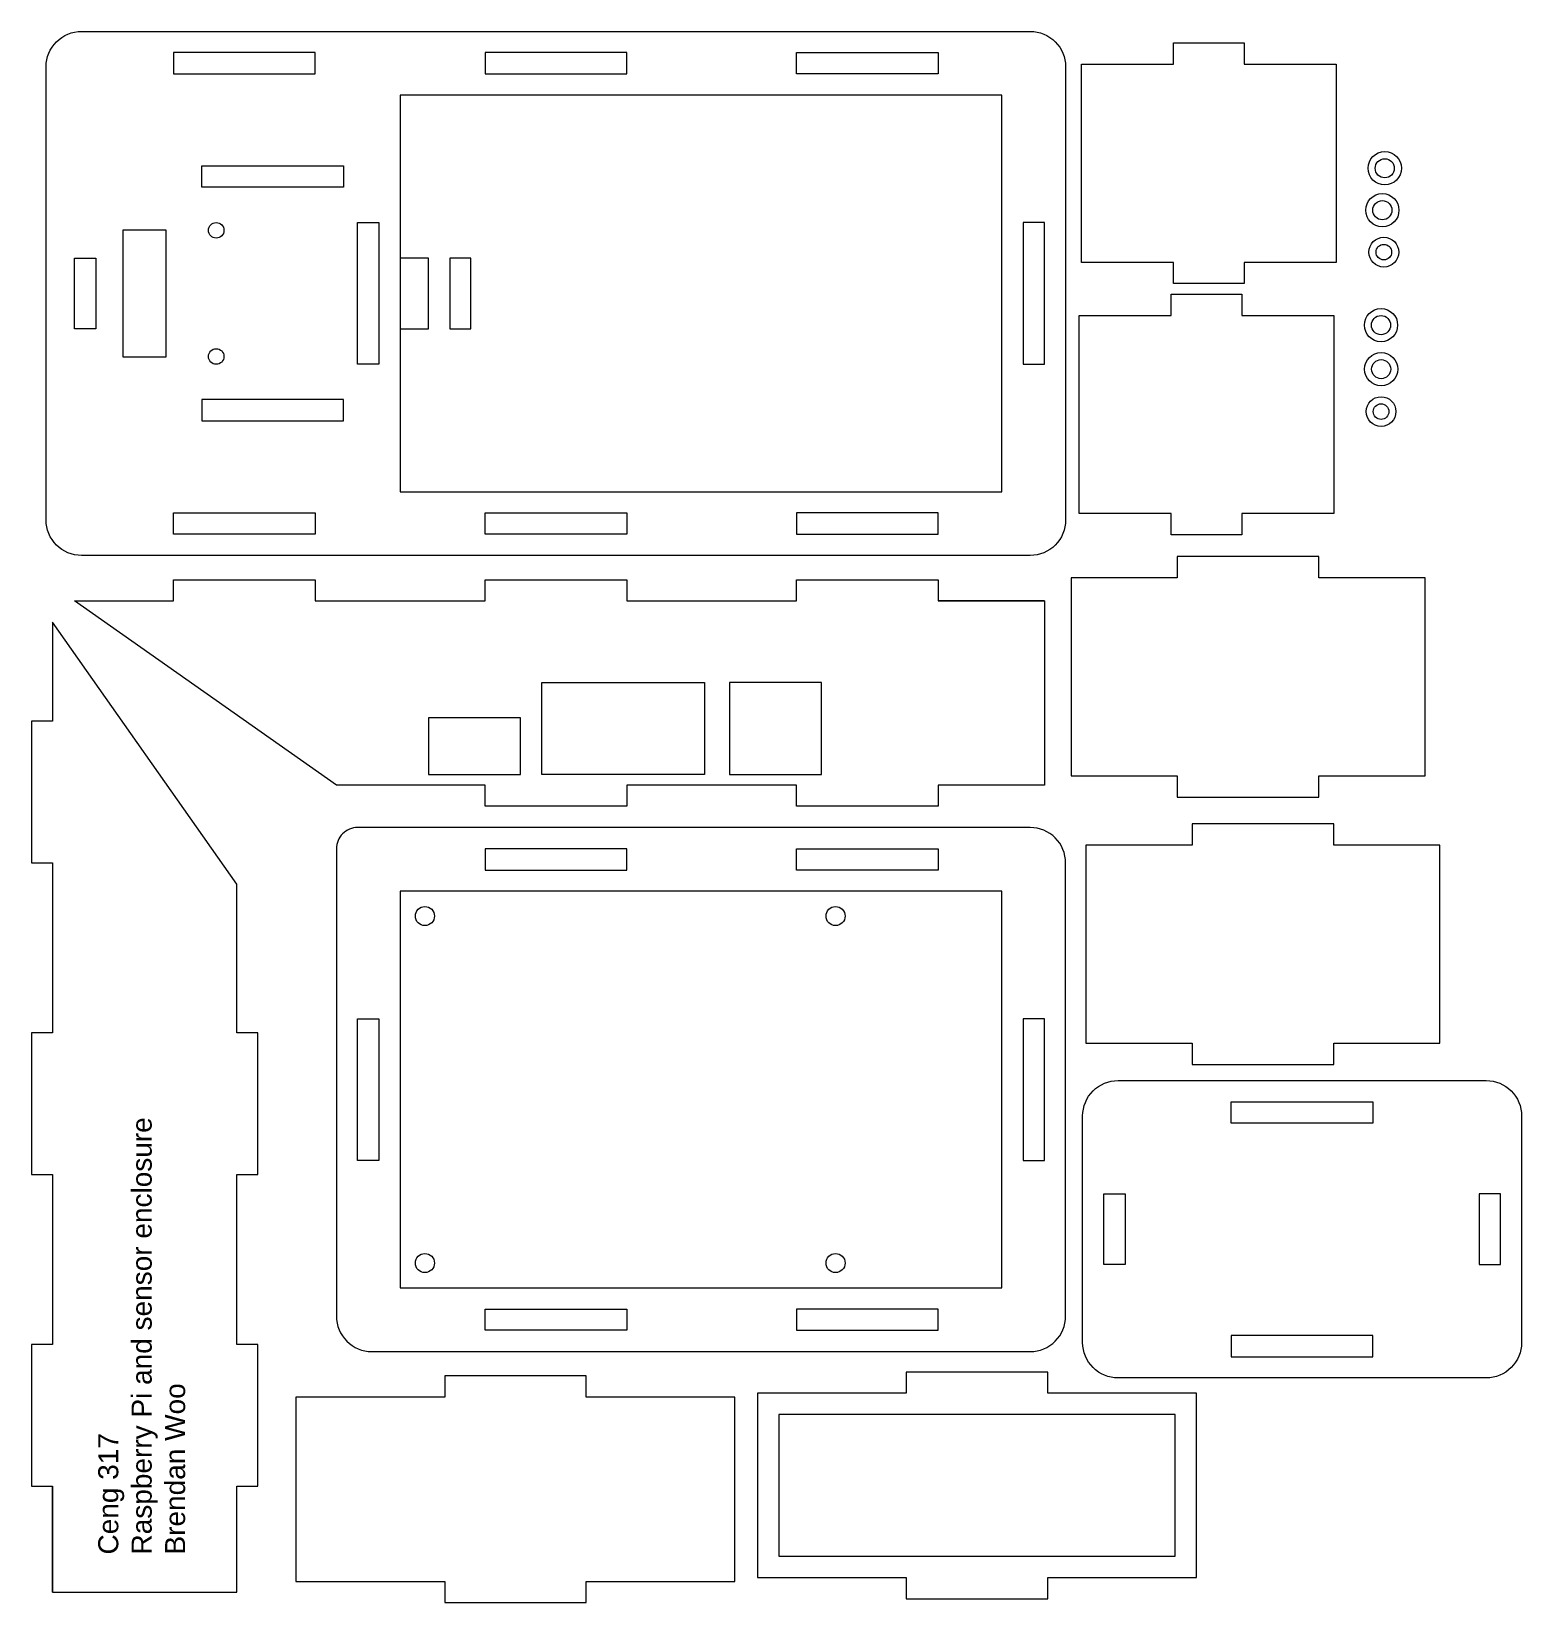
# Model space of a CAD drawing. Header units: millimetres. Extents: x -52 to 158, y -44 to 177.
import ezdxf

# ---------------------------------------------------------------- set-up
doc = ezdxf.new("R2010")
doc.units = ezdxf.units.MM
doc.styles.get("Standard").update_dxf_attribs({"font": 'arial.ttf'})

msp = doc.modelspace()

# ---------------------------------------------------------------- linework, layer by layer
at = {"color": 3, "lineweight": 0}
for points in [[(89, 103.43), (-45, 103.43, -0.414214), (-50, 108.43), (-50, 172.43, -0.414214), (-45, 177.43), (89, 177.43, -0.414214), (94, 172.43), (94, 108.43, -0.414214)], [(-4, -9), (89, -9, 0.414214), (94, -4), (94, 60, 0.414214), (89, 65), (-6, 65, 0.414214), (-9, 62), (-9, -4, 0.414214)], [(153.4, -12.73), (101.4, -12.73, -0.414214), (96.4, -7.73), (96.4, 13.27), (96.4, 24.27, -0.414214), (101.4, 29.27), (153.4, 29.27, -0.414214), (158.4, 24.27), (158.4, -7.73, -0.414214)]]:
    msp.add_lwpolyline(points, format="xyb", close=True, dxfattribs=at)
at = {"color": 1, "lineweight": 0}
for points in [[(109.23, 172.81), (109.23, 175.81), (119.23, 175.81), (119.23, 172.81), (132.23, 172.81), (132.23, 144.81), (119.23, 144.81), (119.23, 141.81), (109.23, 141.81), (109.23, 144.81), (96.23, 144.81), (96.23, 172.81), (109.23, 172.81)], [(0, 145.43), (0, 135.43), (4, 135.43), (4, 145.43), (0, 145.43)], [(108.89, 137.33), (108.89, 140.33), (118.89, 140.33), (118.89, 137.33), (131.89, 137.33), (131.89, 109.33), (118.89, 109.33), (118.89, 106.33), (108.89, 106.33), (108.89, 109.33), (95.89, 109.33), (95.89, 137.33), (108.89, 137.33)], [(109.77, 72.28), (109.77, 69.28), (129.77, 69.28), (129.77, 72.28), (144.77, 72.28), (144.77, 100.28), (129.77, 100.28), (129.77, 103.28), (109.77, 103.28), (109.77, 100.28), (94.77, 100.28), (94.77, 72.28), (109.77, 72.28)], [(111.86, 34.53), (111.86, 31.53), (131.86, 31.53), (131.86, 34.53), (146.86, 34.53), (146.86, 62.53), (131.86, 62.53), (131.86, 65.53), (111.86, 65.53), (111.86, 62.53), (96.86, 62.53), (96.86, 34.53), (111.86, 34.53)]]:
    msp.add_lwpolyline(points, dxfattribs=at)
for points in [[(-12, 174.43), (-32, 174.43), (-32, 171.43), (-12, 171.43)], [(12, 171.43), (32, 171.43), (32, 174.43), (12, 174.43)], [(76, 171.43), (56, 171.43), (56, 174.43), (76, 174.43)], [(-8, 155.43), (-28, 155.43), (-28, 158.43), (-8, 158.43)], [(-39.1, 131.43), (-39.1, 149.43), (-33.1, 149.43), (-33.1, 131.43)], [(-3, 130.43), (-6, 130.43), (-6, 150.43), (-3, 150.43)], [(88, 130.43), (91, 130.43), (91, 150.43), (88, 150.43)], [(-46, 145.43), (-43, 145.43), (-43, 135.43), (-46, 135.43)], [(10, 145.43), (7, 145.43), (7, 135.43), (10, 135.43)], [(-8, 125.43), (-28, 125.43), (-28, 122.43), (-8, 122.43)], [(-12, 106.43), (-32, 106.43), (-32, 109.43), (-12, 109.43)], [(12, 109.43), (32, 109.43), (32, 106.43), (12, 106.43)], [(76, 109.43), (56, 109.43), (56, 106.43), (76, 106.43)], [(20, 85.5), (43, 85.5), (43, 72.5), (20, 72.5)], [(59.5, 72.5), (59.5, 85.5), (46.5, 85.5), (46.5, 72.5)], [(4, 72.5), (17, 72.5), (17, 80.5), (4, 80.5)], [(12, 59), (32, 59), (32, 62), (12, 62)], [(76, 59), (56, 59), (56, 62), (76, 62)], [(-3, 18), (-6, 18), (-6, 38), (-3, 38)], [(88, 18), (91, 18), (91, 38), (88, 38)], [(137.4, 23.27), (117.4, 23.27), (117.4, 26.27), (137.4, 26.27)], [(99.4, 13.27), (102.4, 13.27), (102.4, 3.27), (99.4, 3.27)], [(155.4, 13.27), (152.4, 13.27), (152.4, 3.27), (155.4, 3.27)], [(12, -3), (32, -3), (32, -6), (12, -6)], [(76, -3), (56, -3), (56, -6), (76, -6)], [(137.4, -6.73), (117.4, -6.73), (117.4, -9.73), (137.4, -9.73)], [(109.47, -37.9), (109.47, -17.9), (53.47, -17.9), (53.47, -37.9)]]:
    msp.add_lwpolyline(points, close=True, dxfattribs=at)
at = {"lineweight": 0}
for points in [[(0, 112.43), (85, 112.43), (85, 168.43), (0, 168.43)], [(0, 0), (85, 0), (85, 56), (0, 56)]]:
    msp.add_lwpolyline(points, close=True, dxfattribs=at)
at = {"color": 3, "lineweight": 0}
for points in [[(91, 97), (76, 97), (91, 97), (91, 94), (91, 71), (76, 71), (76, 68), (56, 68), (56, 71), (32, 71), (32, 68), (12, 68), (12, 71), (-9, 71), (-46, 97), (-32, 97), (-32, 100), (-12, 100), (-12, 97), (12, 97), (12, 100), (32, 100), (32, 97), (56, 97), (56, 100), (76, 100), (76, 97)], [(-49.08, -42.99), (-49.08, -27.99), (-49.08, -42.99), (-46.08, -42.99), (-23.08, -42.99), (-23.08, -27.99), (-20.08, -27.99), (-20.08, -7.99), (-23.08, -7.99), (-23.08, 16.01), (-20.08, 16.01), (-20.08, 36.01), (-23.08, 36.01), (-23.08, 57.01), (-49.08, 94.01), (-49.08, 80.01), (-52.08, 80.01), (-52.08, 60.01), (-49.08, 60.01), (-49.08, 36.01), (-52.08, 36.01), (-52.08, 16.01), (-49.08, 16.01), (-49.08, -7.99), (-52.08, -7.99), (-52.08, -27.99), (-49.08, -27.99)]]:
    msp.add_lwpolyline(points, dxfattribs=at)
for points in [[(26.29, -15.45), (26.29, -12.45), (6.29, -12.45), (6.29, -15.45), (-14.71, -15.45), (-14.71, -41.45), (6.29, -41.45), (6.29, -44.45), (26.29, -44.45), (26.29, -41.45), (47.29, -41.45), (47.29, -15.45)], [(71.47, -40.9), (71.47, -43.9), (91.47, -43.9), (91.47, -40.9), (112.47, -40.9), (112.47, -14.9), (91.47, -14.9), (91.47, -11.9), (71.47, -11.9), (71.47, -14.9), (50.47, -14.9), (50.47, -40.9)]]:
    msp.add_lwpolyline(points, close=True, dxfattribs=at)
for centre, radius in [((139.07, 158.1), 2.35), ((138.73, 152.18), 2.35), ((138.94, 146.26), 2.1), ((138.54, 135.95), 2.35), ((138.56, 129.73), 2.35), ((138.55, 123.74), 2.1)]:
    msp.add_circle(centre, radius, dxfattribs=at)
at = {"color": 1, "lineweight": 0}
for centre, radius in [((139.07, 158.1), 1.35), ((138.73, 152.18), 1.35), ((-25.98, 149.34), 1.1), ((138.94, 146.26), 1.1), ((138.54, 135.95), 1.35), ((-25.98, 131.52), 1.1), ((138.56, 129.73), 1.35), ((138.55, 123.74), 1.1), ((3.5, 52.5), 1.35), ((61.5, 52.5), 1.35), ((3.5, 3.5), 1.35), ((61.5, 3.5), 1.35)]:
    msp.add_circle(centre, radius, dxfattribs=at)

# ---------------------------------------------------------------- texts
at = {"color": 18, "lineweight": 5, "true_color": 0x000000, "insert": (-42.64, -37.66), "char_height": 2.8302, "attachment_point": 1, "rotation": 90}
msp.add_mtext_dynamic_manual_height_columns('Ceng 317\\PRaspberry Pi and sensor enclosure\\PBrendan Woo', width=126.9178, gutter_width=14.15, heights=[0], dxfattribs=at)

doc.saveas('drawing.dxf')
